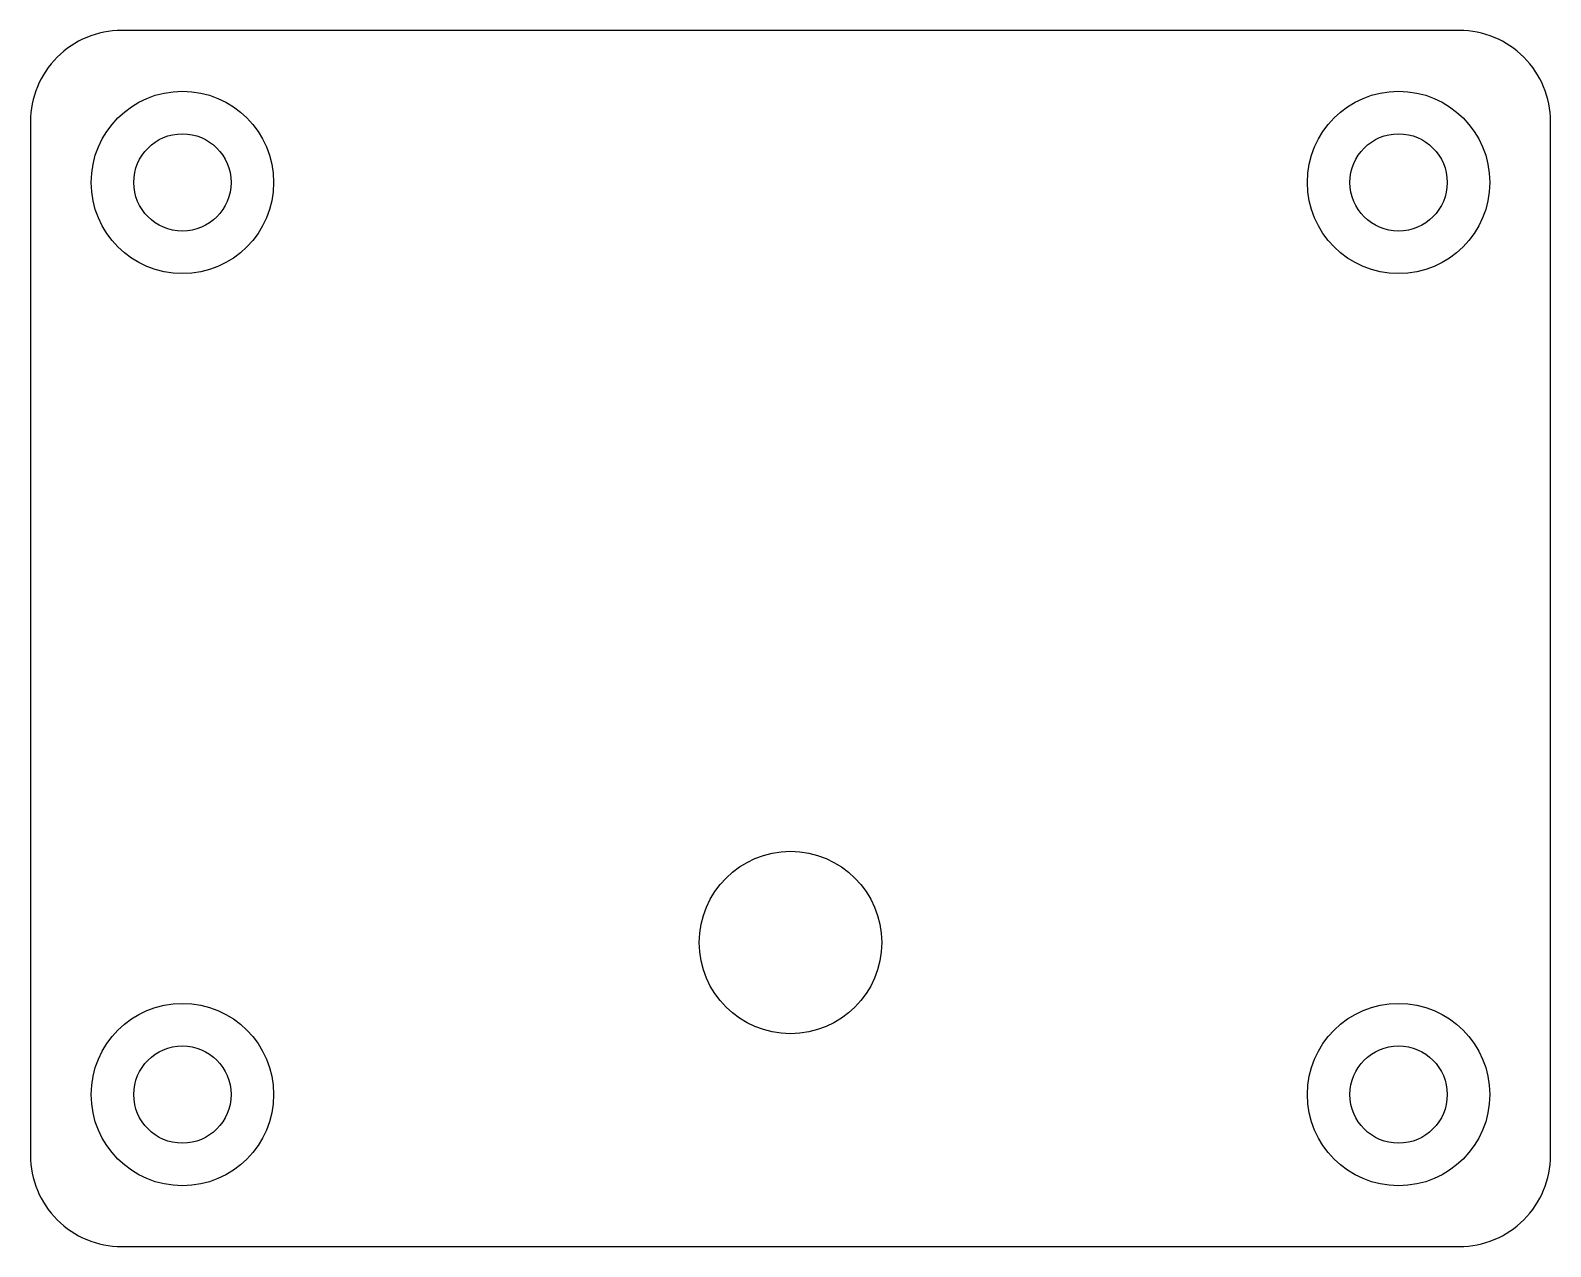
# Model space of a CAD drawing. Header units: millimetres. Extents: x -25 to 25, y 20 to 60.
import ezdxf

# ---------------------------------------------------------------- set-up
doc = ezdxf.new("R2010")
doc.units = ezdxf.units.MM
doc.layers.get('0').update_dxf_attribs({"linetype": 'CONTINUOUS'})

msp = doc.modelspace()

# ---------------------------------------------------------------- linework, layer by layer
msp.add_lwpolyline([(22, 20, 0.414214), (25, 23), (25, 57, 0.414214), (22, 60), (-22, 60, 0.414214), (-25, 57), (-25, 23, 0.414214), (-22, 20)], format="xyb", close=True)
for centre, radius in [((-20, 55), 3), ((20, 55), 3), ((-20, 55), 1.6), ((20, 55), 1.6), ((0, 30), 3), ((-20, 25), 3), ((20, 25), 3), ((-20, 25), 1.6), ((20, 25), 1.6)]:
    msp.add_circle(centre, radius)

doc.saveas('drawing.dxf')
